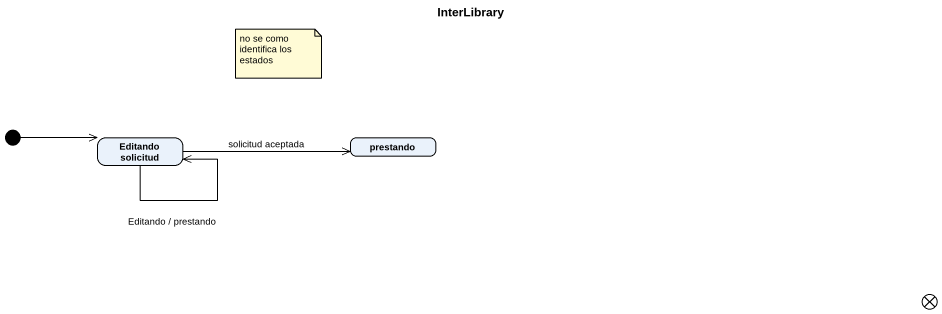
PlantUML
@startuml
title InterLibrary
hide empty description
state "Editando solicitud" as Editando_solicitud
state prestando
state flowfinal1 <<end>>
[*] -right-> Editando_solicitud
Editando_solicitud --> Editando_solicitud : Editando / prestando
Editando_solicitud -right-> prestando : solicitud aceptada
note as N1
  no se como identifica los estados
end note
@enduml
